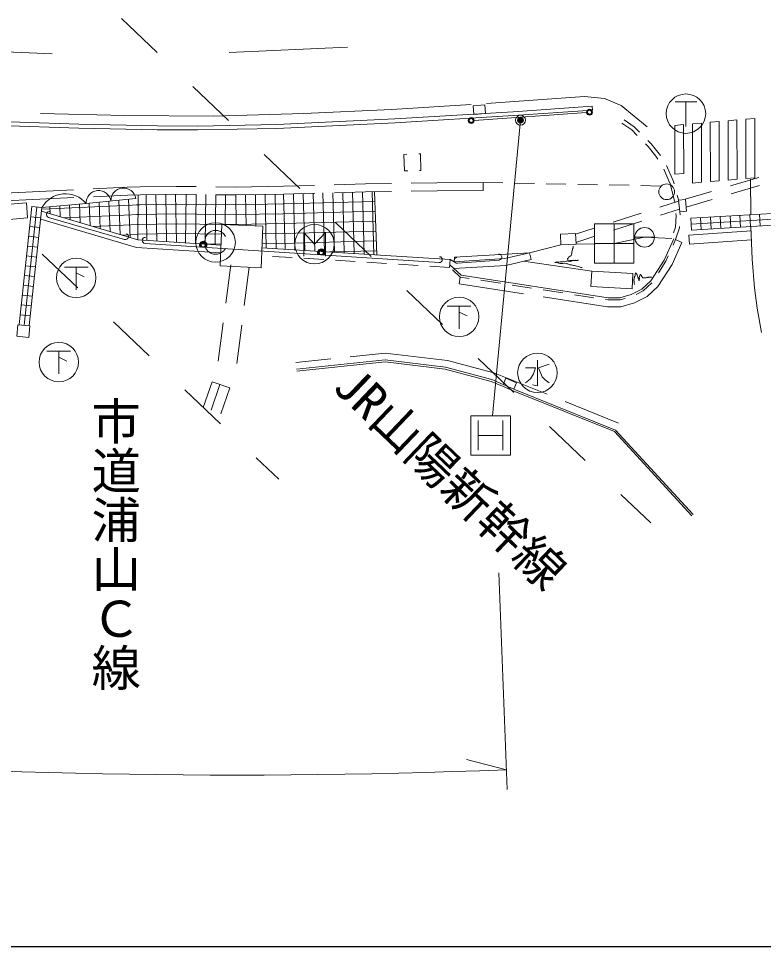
# Model space of a CAD drawing. Units: millimetres, scale not verified. Extents: x 40000 to 680000, y 20000 to 380000.
# Drawn here: x 278024 to 315810, y 205000 to 252070 of the extents above; entities that cross this region are included whole.
import ezdxf
from ezdxf.enums import TextEntityAlignment as Align

# ---------------------------------------------------------------- set-up
doc = ezdxf.new("R2010")
doc.units = ezdxf.units.MM
doc.header["$LTSCALE"] = 1000
doc.header["$PDMODE"] = 32
doc.header["$PDSIZE"] = 500
for name, color, linetype, lineweight in [('M-BGD', 7, 'Continuous', 13), ('M-BGD-EXST', 7, 'Continuous', 13), ('M-BMK-ROW', 30, 'Continuous', 13), ('M-STR-HTXT', 7, 'Continuous', 13), ('M-STR-STRC', 7, 'Continuous', 13), ('M-TTL-BAND', 7, 'Continuous', 25)]:
    doc.layers.add(name, color=color, linetype=linetype, lineweight=lineweight)
doc.layers.add('M-BMK-HTXT', color=7, linetype='Continuous')
doc.styles.add('@ＭＳ ゴシック', font='')
doc.styles.add('ＭＳ ゴシック', font='')
doc.styles.get('@ＭＳ ゴシック').set_extended_font_data('@MS Gothic')
doc.styles.get('ＭＳ ゴシック').set_extended_font_data('MS Gothic')

msp = doc.modelspace()

# ---------------------------------------------------------------- linework, layer by layer
at = {"layer": 'M-BGD'}
for p, q in [((283244, 252070), (285054, 250345)), ((286864, 248620), (288674, 246896)), ((307129, 247629), (307143, 247430)), ((308632, 246765), (309129, 246430)), ((308744, 246931), (309257, 246585)), ((309129, 246430), (309410, 246144)), ((309257, 246585), (309524, 246313)), ((309831, 245716), (309962, 245583)), ((309945, 245885), (310112, 245716)), ((310112, 245716), (310515, 245210)), ((309962, 245583), (310354, 245091)), ((290484, 245171), (292294, 243447)), ((297568, 245181), (297724, 245186)), ((297599, 244338), (297568, 245181)), ((298324, 245208), (298406, 245211)), ((298406, 245211), (298437, 244368)), ((310354, 245091), (310458, 244939)), ((310515, 245210), (310580, 245115)), ((297763, 244344), (297599, 244338)), ((298437, 244368), (298363, 244366)), ((310761, 244425), (311066, 243720)), ((310900, 244609), (311249, 243800)), ((315574, 244006), (314136, 243582)), ((279080, 243303), (280806, 243385)), ((281805, 243432), (283530, 243514)), ((283530, 243514), (284195, 243531)), ((284195, 243531), (286025, 243559)), ((286025, 243559), (287031, 243546)), ((288031, 243534), (289036, 243522)), ((289036, 243522), (291459, 243567)), ((291459, 243567), (293038, 243609)), ((294038, 243636), (295618, 243678)), ((295618, 243678), (296934, 243700)), ((297934, 243716), (299250, 243738)), ((299250, 243738), (301593, 243749)), ((301593, 243749), (301594, 243349)), ((301593, 243749), (302592, 243731)), ((303192, 243719), (304192, 243701)), ((304792, 243690), (305792, 243671)), ((306392, 243660), (307392, 243642)), ((307991, 243630), (308991, 243612)), ((309591, 243600), (310590, 243563)), ((311056, 243747), (311305, 242831)), ((311249, 243800), (311280, 243685)), ((315614, 243601), (314175, 243176)), ((276910, 243198), (279080, 243303)), ((276921, 242798), (279100, 242903)), ((279100, 242903), (280823, 242985)), ((281822, 243032), (283545, 243114)), ((283545, 243114), (284204, 243131)), ((283604, 242902), (283690, 240964)), ((284095, 243126), (284071, 240851)), ((284204, 243131), (286026, 243159)), ((284493, 243134), (284531, 240822)), ((284993, 243142), (285032, 240790)), ((285493, 243150), (285532, 240758)), ((285993, 243158), (286033, 240726)), ((286026, 243159), (287032, 243146)), ((286526, 243153), (286495, 240696)), ((287026, 243146), (286995, 240665)), ((287526, 243140), (287495, 240633)), ((288026, 243134), (287994, 240601)), ((288032, 243134), (289038, 243122)), ((288526, 243128), (288507, 241619)), ((289038, 243122), (291468, 243167)), ((289038, 243122), (289066, 241593)), ((289538, 243131), (289567, 241570)), ((290037, 243140), (290068, 241547)), ((290537, 243150), (290589, 240427)), ((291037, 243159), (291089, 240396)), ((291468, 243167), (293047, 243209)), ((291468, 243167), (291542, 240368)), ((291967, 243181), (292043, 240337)), ((292467, 243194), (292544, 240306)), ((292967, 243207), (293045, 240275)), ((293467, 243221), (293546, 240244)), ((293967, 243234), (294047, 240213)), ((294047, 243236), (295626, 243278)), ((294467, 243247), (294548, 240181)), ((294966, 243261), (295049, 240150)), ((295466, 243274), (295550, 240119)), ((295626, 243278), (296940, 243300)), ((295966, 243284), (296051, 240088)), ((296197, 240079), (296081, 243286)), ((297940, 243316), (299254, 243338)), ((299254, 243338), (301594, 243349)), ((311438, 243106), (311503, 242868)), ((313177, 243298), (311846, 242906)), ((313216, 242893), (311886, 242500)), ((278696, 242533), (278051, 236550)), ((278954, 242505), (278309, 236522)), ((279213, 242477), (278568, 236494)), ((279213, 242477), (278696, 242533)), ((279205, 242408), (284174, 242629)), ((279617, 242514), (279633, 242168)), ((280116, 242560), (280140, 242017)), ((280614, 242605), (280647, 241867)), ((281113, 242651), (281154, 241716)), ((281611, 242697), (281662, 241566)), ((282110, 242742), (282169, 241415)), ((282608, 242788), (282676, 241265)), ((283107, 242833), (283183, 241114)), ((284010, 242626), (286044, 242659)), ((286045, 242659), (289042, 242621)), ((289042, 242622), (291453, 242667)), ((291453, 242667), (296099, 242791)), ((310559, 242501), (311509, 242805)), ((311305, 242831), (311310, 242781)), ((311503, 242868), (311561, 242271)), ((279157, 241963), (278640, 242018)), ((279194, 242298), (284071, 240851)), ((280341, 241958), (284145, 242127)), ((284027, 242126), (286063, 242159)), ((286063, 242158), (289046, 242121)), ((289046, 242122), (291438, 242167)), ((291438, 242166), (296117, 242291)), ((308179, 241739), (309607, 242196)), ((310590, 242091), (311549, 242398)), ((311380, 242085), (311349, 241496)), ((311370, 242184), (311380, 242085)), ((311561, 242271), (311578, 242119)), ((312118, 241936), (318287, 242306)), ((312136, 241637), (318305, 242007)), ((312618, 241966), (312653, 241367)), ((313117, 241996), (313153, 241397)), ((313616, 242026), (313652, 241427)), ((314115, 242056), (314151, 241457)), ((314614, 242086), (314650, 241487)), ((315113, 242116), (315149, 241517)), ((315612, 242146), (315648, 241547)), ((279104, 241466), (278587, 241521)), ((279150, 241894), (284001, 240454)), ((281808, 241523), (284116, 241625)), ((284045, 241626), (286082, 241660)), ((286082, 241658), (288343, 241630)), ((288343, 241630), (289050, 241621)), ((289050, 241622), (291423, 241666)), ((291423, 241666), (296135, 241791)), ((294104, 241722), (295914, 239998)), ((308209, 241328), (309637, 241786)), ((311349, 241496), (311252, 241201)), ((311551, 241520), (311547, 241459)), ((312118, 241936), (312154, 241337)), ((312154, 241337), (318323, 241707)), ((279050, 240968), (278533, 241024)), ((283274, 241087), (284087, 241124)), ((284062, 241126), (286100, 241160)), ((286100, 241158), (288320, 241130)), ((290402, 241147), (291408, 241166)), ((291408, 241165), (296153, 241292)), ((306277, 241130), (307226, 241434)), ((306297, 240716), (307256, 241023)), ((311547, 241459), (311348, 240856)), ((284071, 240851), (288295, 240582)), ((287344, 240642), (288297, 240631)), ((290379, 240646), (291393, 240665)), ((291393, 240664), (296171, 240792)), ((303944, 240191), (305538, 240587)), ((309278, 240972), (310278, 240972)), ((311669, 240715), (311174, 239596)), ((311348, 240856), (311225, 240578)), ((311669, 240715), (311348, 240856)), ((278997, 240471), (278480, 240527)), ((279220, 240126), (281031, 238402)), ((284001, 240454), (288276, 240182)), ((299914, 239849), (290369, 240441)), ((293793, 240228), (296189, 240292)), ((303944, 240191), (304025, 239851)), ((278943, 239974), (278426, 240030)), ((291905, 239945), (290907, 240007)), ((293502, 239846), (292503, 239908)), ((295098, 239747), (294100, 239808)), ((296695, 239647), (295697, 239709)), ((298292, 239548), (297294, 239610)), ((299914, 239849), (299889, 239449)), ((300121, 239736), (299914, 239849)), ((303630, 239757), (307097, 239254)), ((311174, 239596), (310450, 238478)), ((310865, 239763), (310480, 239168)), ((310983, 240029), (310865, 239763)), ((278889, 239477), (278372, 239533)), ((288786, 239579), (288532, 237630)), ((289728, 239456), (289474, 237507)), ((299889, 239449), (298891, 239511)), ((300475, 239049), (299897, 239578)), ((300430, 238954), (300031, 239320)), ((278836, 238980), (278319, 239036)), ((300430, 238954), (300377, 238608)), ((300884, 238884), (300430, 238954)), ((302465, 238641), (301477, 238793)), ((310145, 238672), (309704, 238263)), ((278782, 238483), (278265, 238539)), ((297724, 238273), (299534, 236549)), ((303644, 238105), (300377, 238608)), ((304047, 238397), (303058, 238549)), ((305628, 238153), (304640, 238306)), ((309704, 238263), (309350, 238079)), ((310450, 238478), (309907, 237974)), ((278728, 237986), (278211, 238042)), ((307899, 237449), (304632, 237953)), ((307209, 237910), (306221, 238062)), ((307926, 237799), (307802, 237818)), ((308535, 237798), (307926, 237799)), ((308791, 237871), (308535, 237798)), ((309907, 237974), (309275, 237645)), ((278675, 237489), (278158, 237544)), ((308584, 237448), (307899, 237449)), ((309275, 237645), (308584, 237448)), ((278621, 236992), (278104, 237047)), ((282841, 236678), (284652, 234954)), ((288403, 236638), (288149, 234689)), ((289345, 236515), (289091, 234566)), ((294853, 234917), (296623, 235103)), ((296623, 235103), (299780, 234719)), ((292088, 234626), (293858, 234812)), ((299780, 234719), (302141, 234096)), ((301344, 234824), (303154, 233100)), ((302141, 234096), (304833, 233011)), ((287841, 233647), (287385, 232337)), ((288242, 233507), (287787, 232197)), ((287841, 233647), (288738, 233334)), ((286462, 233230), (288273, 231506)), ((288738, 233334), (288283, 232025)), ((305760, 232637), (308452, 231552)), ((300971, 229922), (300971, 231922)), ((300971, 231922), (302971, 231922)), ((301346, 231672), (301346, 230172)), ((302596, 231672), (302596, 230172)), ((302971, 231922), (302971, 229922)), ((304964, 231375), (306774, 229650)), ((301346, 230922), (302596, 230922)), ((290083, 229782), (291219, 228700)), ((302971, 229922), (300971, 229922)), ((308584, 227926), (310089, 226492))]:
    msp.add_line(p, q, dxfattribs=at)
for points in [[(307143, 247430), (303134, 247146), (297128, 246776), (291129, 246499), (287095, 246417), (285064, 246430), (281077, 246513), (277059, 246651), (273045, 246862), (269044, 247100), (265044, 247383), (261039, 247707), (257044, 248078)], [(307129, 247629), (303121, 247345), (297117, 246976), (291122, 246698), (287094, 246617), (285066, 246630), (281083, 246713), (277067, 246850), (273056, 247061), (269057, 247299), (265059, 247583), (261057, 247906), (257063, 248278)], [(283971, 242939), (281452, 242682), (279213, 242477)], [(311257, 240897), (310777, 239811), (310103, 238769), (309646, 238345), (309108, 238065), (308522, 237898), (307934, 237899), (300475, 239049)], [(306621, 239436), (306541, 239449), (306483, 239476), (306422, 239491), (306324, 239514), (306276, 239526), (306227, 239538), (306178, 239550), (306122, 239557), (306073, 239569), (305993, 239582), (305927, 239605), (305886, 239621), (305842, 239625), (305801, 239642), (305700, 239654), (305634, 239644), (305582, 239644), (305538, 239648), (305498, 239645), (305430, 239655), (305369, 239670), (305335, 239691), (305284, 239690), (305235, 239702), (305274, 239706), (305337, 239723), (305401, 239720), (305445, 239716), (305499, 239728), (305551, 239729), (305590, 239732), (305642, 239732), (305677, 239743), (305726, 239731), (305761, 239742), (305815, 239755), (305855, 239758), (305885, 239776), (305937, 239777), (305991, 239789), (306083, 239793), (306134, 239793), (306177, 239808), (306257, 239795), (306304, 239803), (306349, 239799), (306388, 239802), (306435, 239810), (306396, 239807), (306361, 239796), (306300, 239811), (306270, 239792), (306225, 239797), (306166, 239792), (306107, 239787), (306065, 239771), (306034, 239753), (305990, 239757), (305955, 239746), (305912, 239782), (305885, 239828), (305872, 239883), (305901, 239921), (305925, 239966), (305955, 239985), (306001, 240013), (306031, 240031), (306061, 240049), (306079, 240122), (306096, 240164), (306094, 240235), (306113, 240288), (306125, 240337), (306132, 240393), (306152, 240447), (306154, 240511), (306153, 240530)], [(306309, 240625), (308240, 240660), (309778, 240972), (311158, 240919)], [(303944, 240191), (302689, 239893), (300121, 239736)], [(303944, 240191), (300130, 239960), (300121, 239736)], [(304025, 239851), (302741, 239546), (300108, 239385)], [(309276, 238583), (309261, 238615), (309254, 238648), (309245, 238679), (309255, 238708), (309246, 238745), (309243, 238766), (309240, 238801), (309241, 238829), (309246, 238851), (309254, 238892), (309256, 238912), (309266, 238932), (309265, 238949), (309275, 238970), (309281, 238991), (309295, 239014), (309301, 239050), (309306, 239071), (309307, 239100), (309310, 239125), (309322, 239159), (309331, 239174), (309355, 239143), (309371, 239116), (309396, 239075), (309403, 239048), (309413, 239017), (309427, 238979), (309436, 238948), (309447, 238931), (309456, 238909), (309459, 238888), (309467, 238874), (309472, 238859), (309484, 238839), (309486, 238821), (309493, 238802), (309503, 238785), (309504, 238768), (309501, 238789), (309505, 238819), (309515, 238848), (309514, 238889), (309512, 238929), (309517, 238960), (309525, 238984), (309525, 239006), (309536, 239027), (309548, 239053), (309564, 239072), (309581, 239082), (309592, 239070), (309605, 239050), (309617, 239030), (309629, 239010), (309641, 238990), (309650, 238976), (309660, 238959), (309668, 238946), (309676, 238932), (309684, 238919), (309722, 238919), (309745, 238919), (309763, 238911), (309786, 238911), (309803, 238913), (309826, 238922), (309852, 238924), (309874, 238933), (309903, 238932), (309926, 238932), (309939, 238940), (309955, 238945), (309978, 238945), (309997, 238943), (310017, 238941), (310039, 238950), (310057, 238952), (310074, 238953), (310096, 238948), (310122, 238950), (310146, 238956), (310152, 238954)], [(292125, 234278), (296620, 234751), (299678, 234378)], [(292135, 234179), (296619, 234650), (299659, 234280)], [(299659, 234280), (301999, 233659), (302570, 233418), (303110, 233186), (308246, 231114), (312178, 226838)], [(299678, 234378), (302032, 233754), (302610, 233510), (303148, 233278), (308304, 231198), (312252, 226906)]]:
    msp.add_lwpolyline(points, dxfattribs=at)
for points in [[(301712, 247253), (301116, 247208), (301083, 247640), (301680, 247685)], [(311848, 242886), (311906, 242305), (311561, 242271), (311504, 242852)], [(278420, 242724), (276346, 242547), (276412, 241777), (278486, 241953)], [(290323, 239428), (288246, 239524), (288343, 241627), (290420, 241531)], [(305511, 241136), (306282, 241174), (306309, 240625), (305538, 240587)], [(307097, 239254), (307056, 238478), (309142, 238367), (309183, 239144)], [(278602, 236479), (278544, 235898), (277936, 235959), (277993, 236539)], [(302610, 233510), (302747, 233829), (303285, 233597), (303148, 233278)]]:
    msp.add_lwpolyline(points, close=True, dxfattribs=at)
msp.add_circle((309778, 240972), 500, dxfattribs=at)
for centre, radius, start, end in [((283345, 242841), 634, 8.9034, 182.7454), ((280401, 241830), 1353, 39.0365, 151.4019), ((282085, 242712), 634, 8.9034, 182.7454)]:
    msp.add_arc(centre, radius, start, end, dxfattribs=at)
at = {"layer": 'M-BGD-EXST'}
for p, q in [((311330, 247846), (312430, 247846)), ((311880, 247846), (311880, 246596)), ((292491, 240023), (292491, 241223)), ((292491, 241223), (293041, 240623)), ((293041, 240623), (293591, 241223)), ((293591, 241223), (293591, 240023)), ((280347, 239464), (281547, 239464)), ((280947, 239464), (280947, 238314)), ((280947, 239164), (281347, 238964)), ((299774, 237483), (300974, 237483)), ((300374, 237483), (300374, 236333)), ((300374, 237183), (300774, 236983)), ((279465, 235194), (280665, 235194)), ((280065, 235194), (280065, 234044)), ((280065, 234894), (280465, 234694)), ((304342, 234746), (304342, 233446)), ((304942, 234546), (304392, 234346)), ((303742, 234346), (304242, 234346)), ((304142, 234046), (303992, 233796)), ((304242, 234346), (304142, 234046)), ((304392, 234346), (304592, 233896)), ((303992, 233796), (303742, 233596)), ((304342, 233446), (304092, 233496)), ((304592, 233896), (304742, 233746)), ((304742, 233746), (304942, 233596))]:
    msp.add_line(p, q, dxfattribs=at)
for centre in [(311880, 247246), (293041, 240623), (280947, 238914), (300374, 236933), (280065, 234644), (304342, 234096)]:
    msp.add_circle(centre, 1000, dxfattribs=at)
at = {"layer": 'M-BMK-ROW'}
for p, q in [((307240, 239660), (307240, 241660)), ((307240, 241660), (309240, 241660)), ((308240, 241660), (308240, 239660)), ((309240, 241660), (309240, 239660)), ((307240, 240660), (309240, 240660)), ((309240, 239660), (307240, 239660))]:
    msp.add_line(p, q, dxfattribs=at)
at = {"layer": 'M-STR-HTXT'}
for p, q in [((303486, 246914), (302065, 231922)), ((302380, 223958), (302817, 212966)), ((302777, 213965), (300755, 214485))]:
    msp.add_line(p, q, dxfattribs=at)
for radius in [150, 120, 90, 60, 30, 20]:
    msp.add_circle((303486, 246914), radius, dxfattribs=at)
msp.add_arc((289065, 558693), 345000, 257.76121, 272.27784, dxfattribs=at)
msp.add_point((303486, 246914), dxfattribs=at)
at = {"layer": 'M-STR-STRC'}
for p, q in [((273732, 250553), (279722, 250280)), ((288709, 250351), (294702, 250613)), ((306840, 247306), (301135, 246905)), ((315177, 242145), (315150, 243927)), ((283403, 240867), (279548, 241983)), ((287521, 241013), (287471, 240813)), ((287621, 241163), (287521, 241013)), ((287771, 241263), (287621, 241163)), ((287921, 241313), (287771, 241263)), ((288121, 241313), (287921, 241313)), ((288271, 241263), (288121, 241313)), ((288421, 241163), (288271, 241263)), ((288521, 241013), (288421, 241163)), ((312025, 241078), (315182, 241302)), ((312025, 241078), (312056, 240629)), ((299360, 239692), (284440, 240664)), ((287471, 240813), (287471, 240613)), ((287471, 240613), (287521, 240413)), ((312056, 240629), (315202, 240852)), ((287521, 240413), (287621, 240263)), ((287621, 240263), (287771, 240163)), ((287771, 240163), (287921, 240113)), ((287921, 240113), (288121, 240113)), ((288121, 240113), (288271, 240163)), ((288271, 240163), (288421, 240263)), ((288421, 240263), (288521, 240413)), ((302397, 239821), (300288, 239653))]:
    msp.add_line(p, q, dxfattribs=at)
for points in [[(301754, 247755), (306737, 248112), (307742, 248017), (308590, 247668), (309907, 246583)], [(279137, 247254), (283411, 247146), (287904, 247124), (292493, 247258), (296944, 247463), (300989, 247704)], [(315707, 236141), (315489, 237374), (315358, 238416), (315245, 239872), (315173, 241518)]]:
    msp.add_lwpolyline(points, dxfattribs=at)
for points in [[(311760, 246690), (311310, 246651), (311314, 244173), (311764, 244212)], [(312667, 243766), (312662, 246769), (312212, 246730), (312217, 243727)], [(313115, 246808), (313119, 243804), (313569, 243843), (313565, 246848)], [(314017, 246887), (314022, 243880), (314472, 243919), (314467, 246927)], [(314920, 246966), (314924, 243955), (315374, 243995), (315370, 247005)]]:
    msp.add_lwpolyline(points, close=True, dxfattribs=at)
for centre, radius in [((306990, 247316), 150), ((306990, 247316), 120), ((306990, 247316), 100), ((300985, 246895), 150), ((300985, 246895), 120), ((300985, 246895), 100), ((310902, 243284), 400), ((288021, 240713), 1000), ((287393, 240584), 100), ((293380, 240194), 100)]:
    msp.add_circle(centre, radius, dxfattribs=at)
for centre, radius, start, end in [((279590, 242127), 150, 73.8633, 253.8633), ((283445, 241011), 150, 253.8633, 73.8633), ((284450, 240814), 150, 86.2706, 266.2706), ((287393, 240584), 188, 319.4007, 213.1405), ((287393, 240584), 150, 307.6802, 224.861), ((287393, 240584), 112, 266.27063, 266.2706), ((293380, 240194), 188, 319.4007, 213.1405), ((293380, 240194), 150, 307.6802, 224.861), ((293380, 240194), 112, 266.27063, 266.2706), ((302386, 239971), 150, 274.546, 94.546), ((299370, 239841), 150, 266.2706, 86.2706), ((300276, 239803), 150, 94.546, 274.546)]:
    msp.add_arc(centre, radius, start, end, dxfattribs=at)
at = {"layer": 'M-TTL-BAND'}
msp.add_line((40000, 205000), (579000, 205000), dxfattribs=at)

# ---------------------------------------------------------------- texts
at = {"layer": 'M-BMK-HTXT'}
for s, rotation, style, p in [('JR山陽新幹線', 316.358, 'ＭＳ ゴシック', (293505, 232901)), ('市道浦山Ｃ線', 270, '@ＭＳ ゴシック', (281479, 232908))]:
    msp.add_text(s, height=1833, rotation=rotation, dxfattribs=dict(at, style=style)).set_placement(p, align=Align.BOTTOM_LEFT)

doc.saveas('drawing.dxf')
